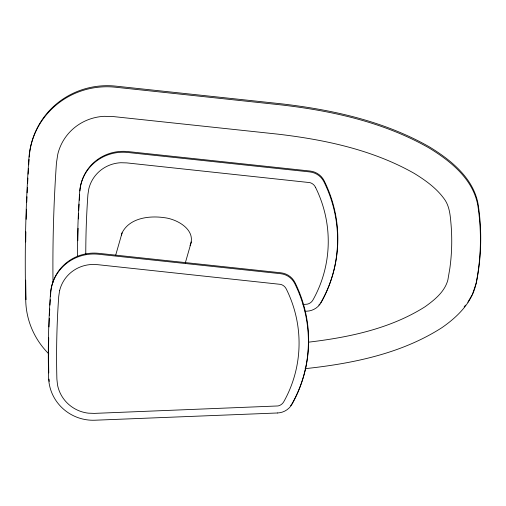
<?xml version="1.0" encoding="UTF-8"?>
<svg xmlns="http://www.w3.org/2000/svg" width="506" height="506" viewBox="0 0 506 506"><rect width="100%" height="100%" fill="white"/><g stroke="black" fill="none" stroke-linecap="round" stroke-linejoin="round"><path stroke-width="0.76" d="M190.035 245.555C196.726 229.971 177.22 219.06 164.178 217.656C149.314 215.499 129.485 217.877 122.085 232.861L115.596 255.505M121.465 235.069L122.085 232.861M185.272 263.05L191.331 241.912M472.49 294.207L476.323 282.803A234.942 229.553 16 0 0 478.081 203.994C473.274 177.903 450.821 159.966 429.404 146.892C384.471 121.257 332.992 109.859 282.051 103.894L115.83 86.14A79.303 77.481 16 0 0 29.228 157.056M467.86 302.227L472.104 294.878M464.16 306.87L465.545 305.131M308.597 342.164C348.957 337.375 390.335 328.748 425.11 306.712C434.597 299.875 444.774 291.747 447.886 279.913L449.828 268.484A207.53 202.767 16 0 0 450.859 222.349C450.138 213.994 449.183 205.227 443.832 198.377C436.071 187.859 425.255 180.168 414.237 173.387C372.72 149.827 325.111 139.726 278.136 134.179L113.414 116.582L104.147 116.323A51.017 49.847 16 0 0 57.773 154.298L56.438 163.052A1528.651 1493.567 16 0 0 53.01 282.342M305.067 368.684C352.461 363.574 401.125 353.802 441.82 327.724C457.203 317.104 471.921 302.803 476.013 283.885A234.942 229.553 16 0 0 477.772 205.082C472.965 178.985 450.511 161.053 429.094 147.98C384.162 122.344 332.682 110.941 281.741 104.976L115.513 87.222A79.303 77.481 16 0 0 28.918 158.138A1571.566 1535.495 16 0 0 25.743 300.728A79.303 77.481 16 0 0 48.835 353.909M302.967 304.504L307.174 304.182A8.779 8.577 16 0 0 312.113 301.196L312.999 299.9A125.292 122.414 16 0 0 315.491 187.29M305.112 311.272L306.687 311.209A17.621 17.217 16 0 0 321.202 302.424A134.254 131.174 16 0 0 323.891 181.673A17.621 17.217 16 0 0 309.786 171.926L127.778 152.483A44.06 43.048 16 0 0 79.67 191.818A898.068 877.448 16 0 0 77.5 256.46M315.504 187.29L314.681 185.936A8.779 8.577 16 0 0 309.881 182.615L126.759 162.9L120.801 162.73A35.218 34.408 16 0 0 88.79 188.902L87.911 194.601A884.842 864.526 16 0 0 85.773 254.562M26.053 299.647A1571.566 1535.495 16 0 1 25.692 280.147M25.711 241.938A1571.566 1535.495 16 0 1 25.876 231.805M26.179 219.332A1571.566 1535.495 16 0 1 26.502 209.199M26.761 202.191A1571.566 1535.495 16 0 1 26.989 196.739M27.16 192.849A1571.566 1535.495 16 0 1 27.419 187.397M27.615 183.507A1571.566 1535.495 16 0 1 27.912 178.055M28.134 174.165A1571.566 1535.495 16 0 1 28.462 168.719M28.709 164.829A1571.566 1535.495 16 0 1 29.07 159.39M320.69 302.765A17.621 17.217 16 0 0 321.462 301.519A134.254 131.174 16 0 0 324.15 180.768A17.621 17.217 16 0 0 310.045 171.028L128.031 151.579A44.06 43.048 16 0 0 79.929 190.914M319.817 303.942A17.621 17.217 16 0 1 318.837 305.036M77.823 240.748A898.068 877.448 16 0 1 78.082 228.276M78.392 218.927A898.068 877.448 16 0 1 78.62 213.475M78.765 210.363A898.068 877.448 16 0 1 79.088 204.133M79.316 200.243A898.068 877.448 16 0 1 79.657 194.804M290.634 405.711A17.621 17.217 16 0 0 292.278 403.288A134.254 131.174 16 0 0 294.966 282.538A17.621 17.217 16 0 0 280.868 272.791L98.853 253.348A44.06 43.048 16 0 0 50.745 292.683A898.068 877.448 16 0 0 50.48 296.567M49.246 381.404A44.06 43.048 16 0 1 48.993 379.114M48.778 372.922A898.068 877.448 16 0 1 48.715 337.837M48.987 326.927A898.068 877.448 16 0 1 49.303 318.356M49.436 315.244A898.068 877.448 16 0 1 49.74 309.014M49.949 305.124A898.068 877.448 16 0 1 50.277 299.678M59.607 290.672L58.734 296.371A884.842 864.526 16 0 0 56.887 379.133L57.513 384.883A35.218 34.408 16 0 0 88.303 413.162L94.268 413.389L277.996 405.951A8.779 8.577 16 0 0 282.936 402.959L283.815 401.669A125.292 122.414 16 0 0 286.314 289.059L285.504 287.699A8.779 8.577 16 0 0 280.703 284.385L97.582 264.663L91.618 264.499A35.218 34.408 16 0 0 59.607 290.672M277.503 412.978L94.894 420.22A44.06 43.048 16 0 1 48.614 377.723A898.068 877.448 16 0 1 50.486 293.588A44.06 43.048 16 0 1 98.594 254.252L280.609 273.695A17.621 17.217 16 0 1 294.713 283.442A134.254 131.174 16 0 1 292.019 404.193A17.621 17.217 16 0 1 277.503 412.978"/></g></svg>
